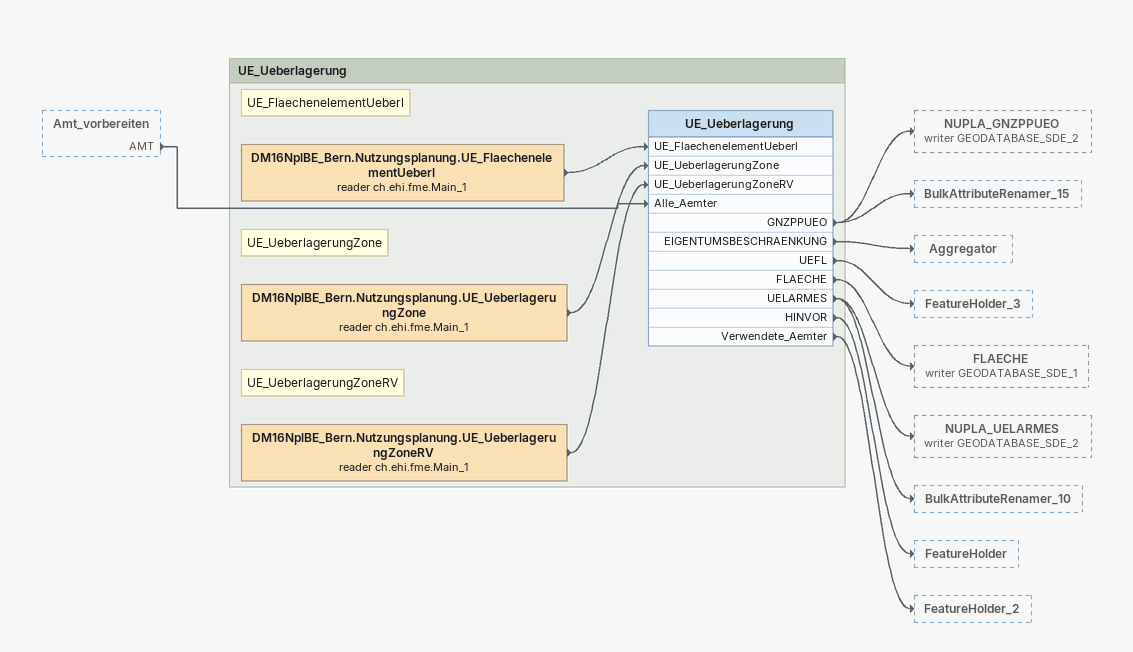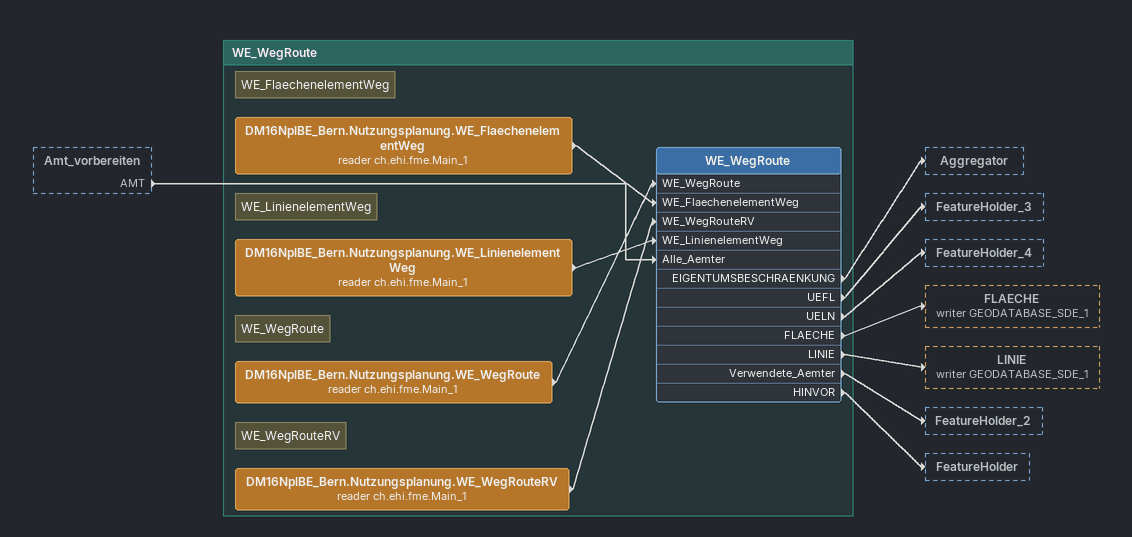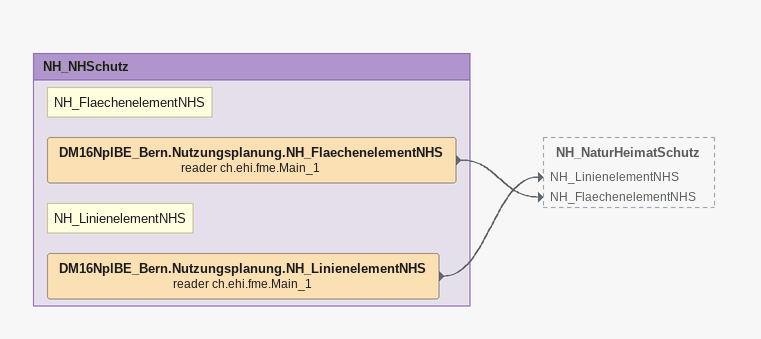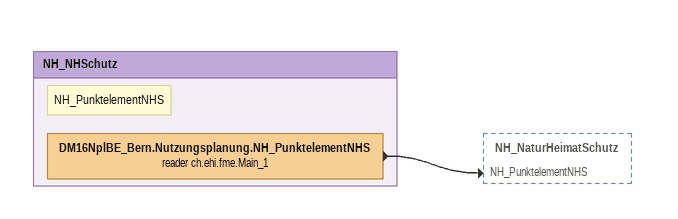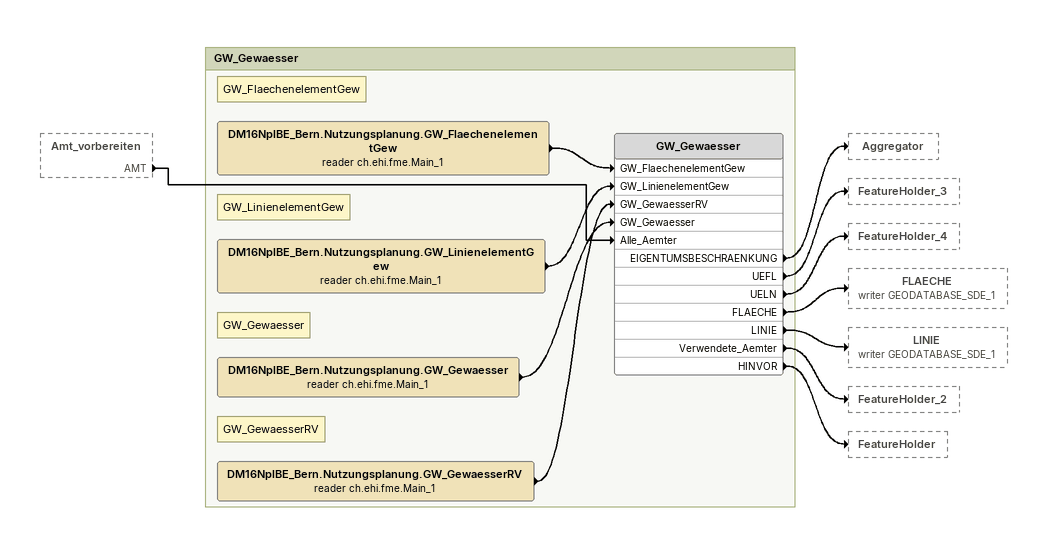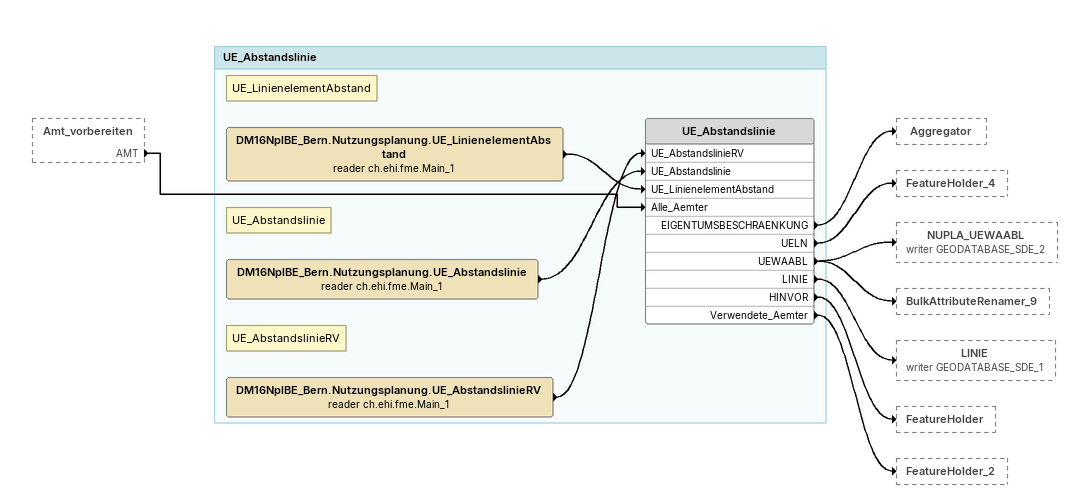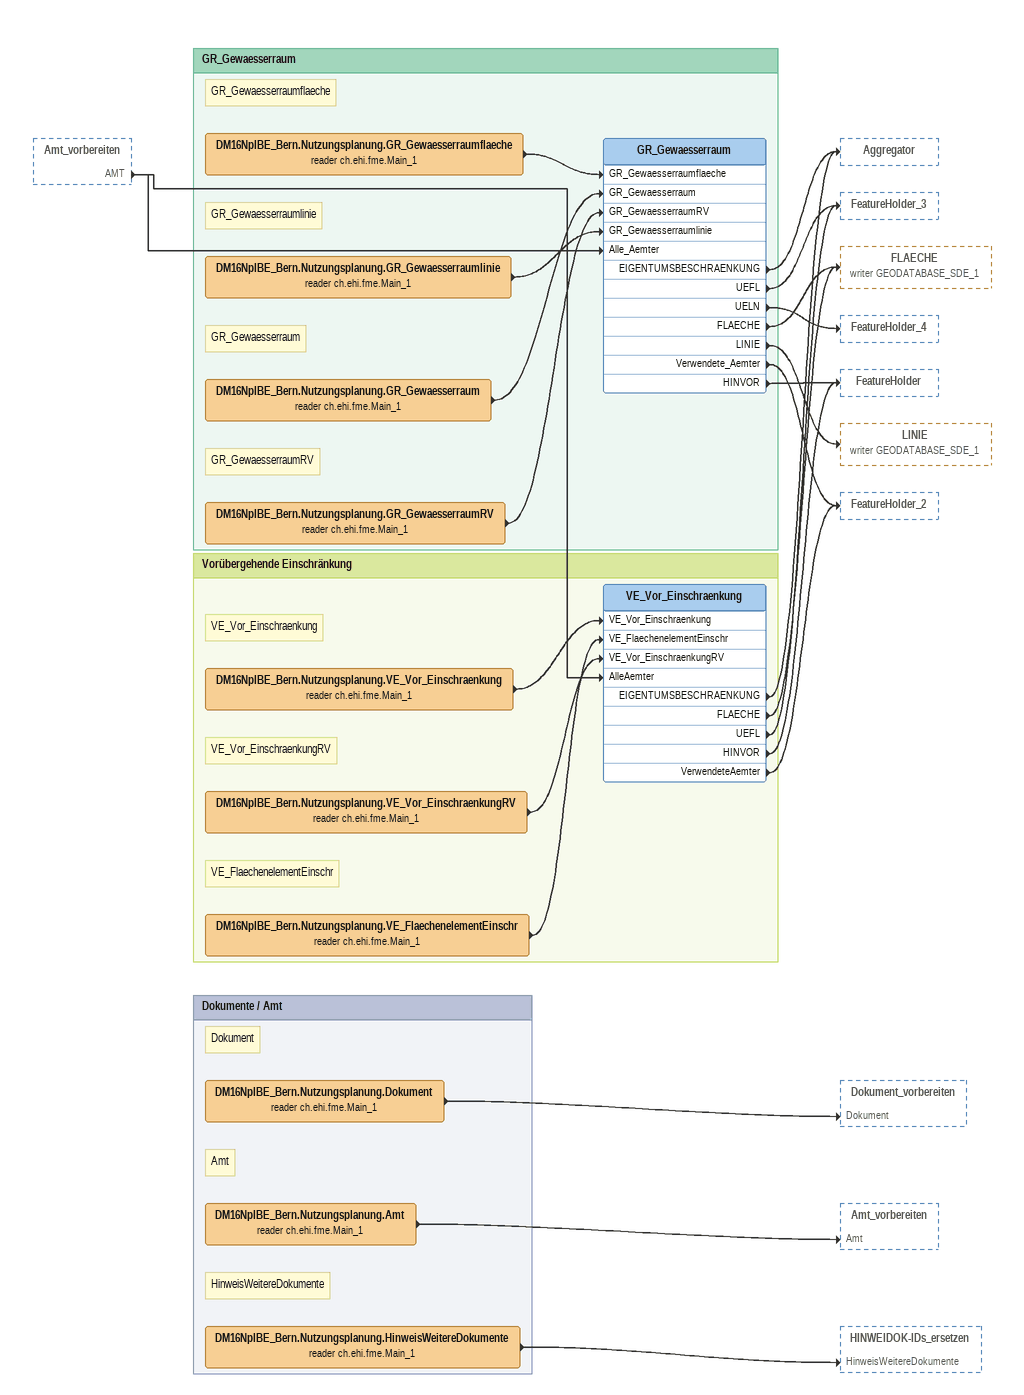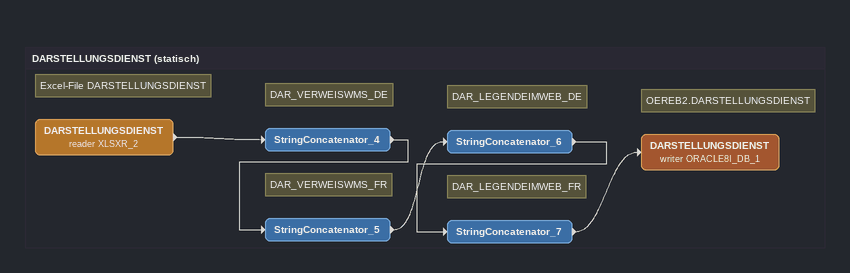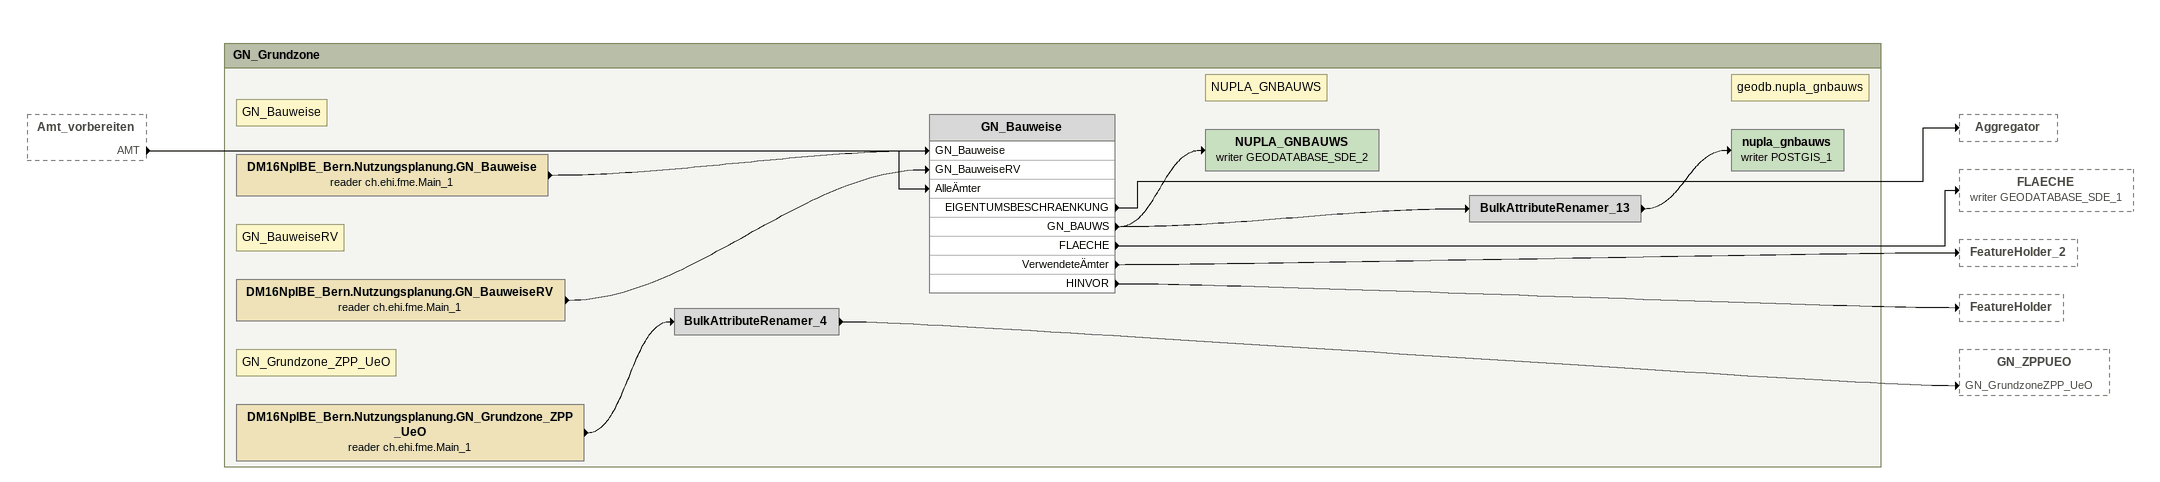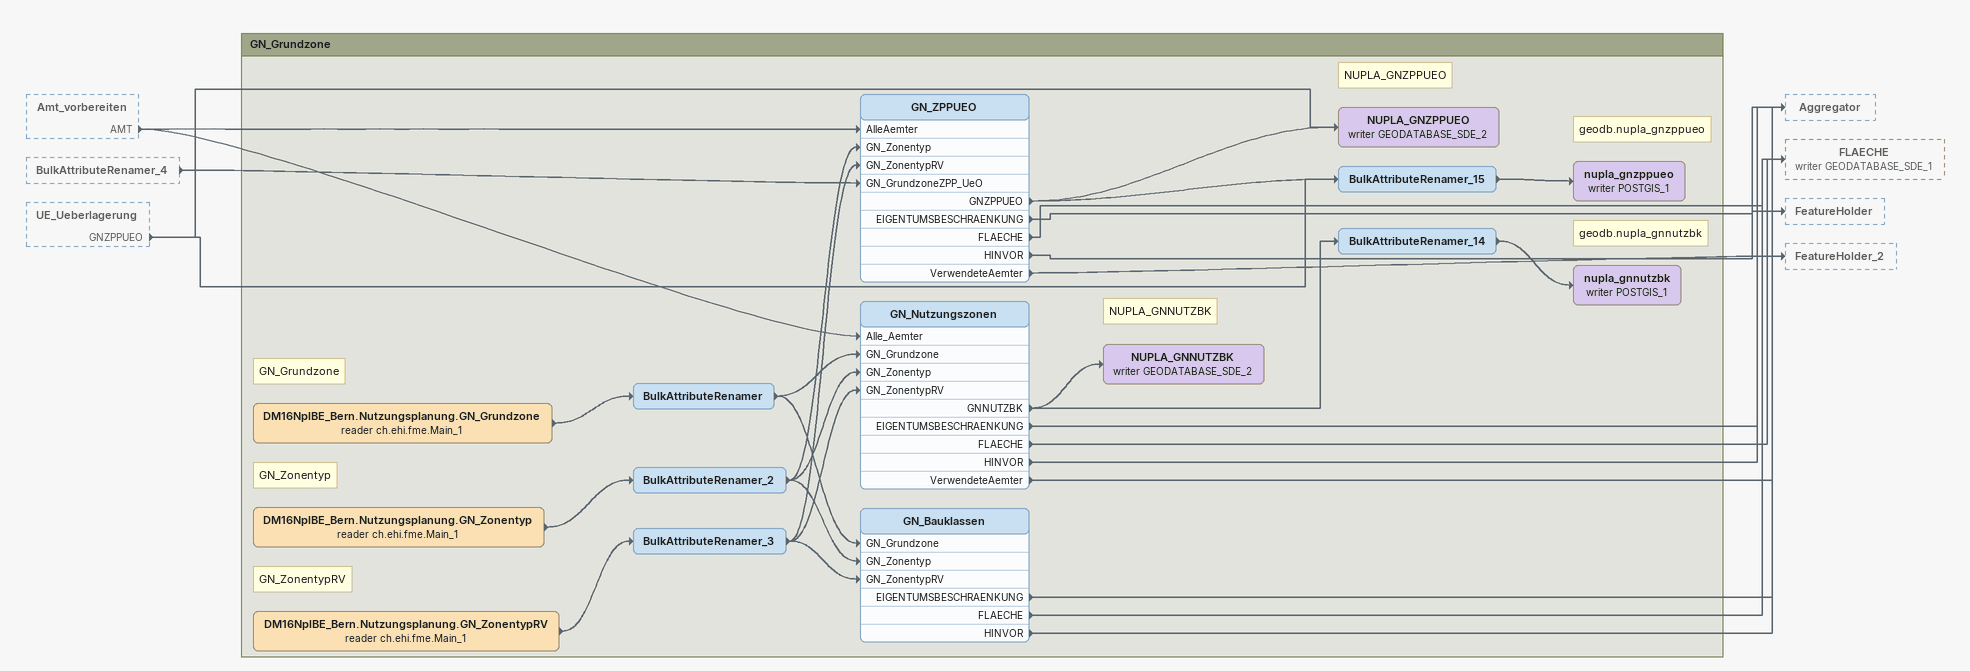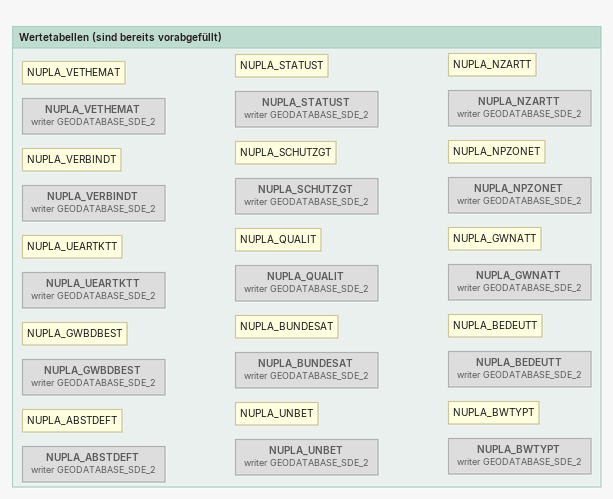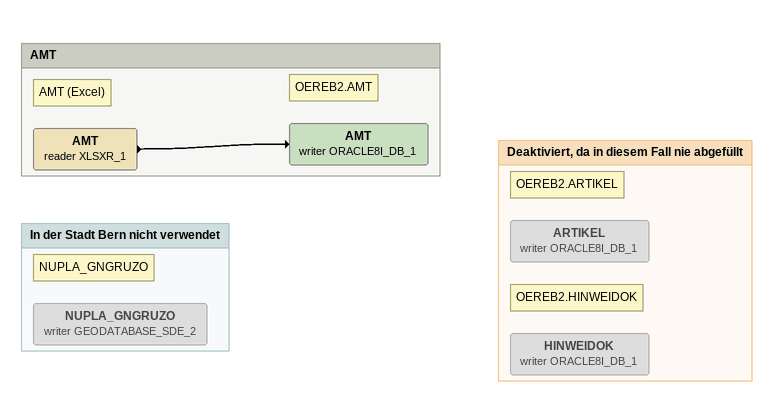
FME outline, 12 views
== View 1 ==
Amt_vorbereiten [outside]
    AMT -> UE_Ueberlagerung [Alle_Aemter]

Bookmark: UE_Ueberlagerung
Note: UE_FlaechenelementUeberl
DM16NplBE_Bern.Nutzungsplanung.UE_FlaechenelementUeberl (reader ch.ehi.fme.Main_1)
    -> UE_Ueberlagerung [UE_FlaechenelementUeberl]
Note: UE_UeberlagerungZone
DM16NplBE_Bern.Nutzungsplanung.UE_UeberlagerungZone (reader ch.ehi.fme.Main_1)
    -> UE_Ueberlagerung [UE_UeberlagerungZone]
Note: UE_UeberlagerungZoneRV
DM16NplBE_Bern.Nutzungsplanung.UE_UeberlagerungZoneRV (reader ch.ehi.fme.Main_1)
    -> UE_Ueberlagerung [UE_UeberlagerungZoneRV]
UE_Ueberlagerung
    GNZPPUEO -> NUPLA_GNZPPUEO (writer GEODATABASE_SDE_2)
    GNZPPUEO -> BulkAttributeRenamer_15
    EIGENTUMSBESCHRAENKUNG -> Aggregator
    UEFL -> FeatureHolder_3
    FLAECHE -> FLAECHE (writer GEODATABASE_SDE_1)
    UELARMES -> NUPLA_UELARMES (writer GEODATABASE_SDE_2)
    UELARMES -> BulkAttributeRenamer_10
    HINVOR -> FeatureHolder
    Verwendete_Aemter -> FeatureHolder_2

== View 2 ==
Amt_vorbereiten [outside]
    AMT -> WE_WegRoute [Alle_Aemter]

Bookmark: WE_WegRoute
Note: WE_FlaechenelementWeg
DM16NplBE_Bern.Nutzungsplanung.WE_FlaechenelementWeg (reader ch.ehi.fme.Main_1)
    -> WE_WegRoute [WE_FlaechenelementWeg]
Note: WE_LinienelementWeg
DM16NplBE_Bern.Nutzungsplanung.WE_LinienelementWeg (reader ch.ehi.fme.Main_1)
    -> WE_WegRoute [WE_LinienelementWeg]
Note: WE_WegRoute
DM16NplBE_Bern.Nutzungsplanung.WE_WegRoute (reader ch.ehi.fme.Main_1)
    -> WE_WegRoute [WE_WegRoute]
Note: WE_WegRouteRV
DM16NplBE_Bern.Nutzungsplanung.WE_WegRouteRV (reader ch.ehi.fme.Main_1)
    -> WE_WegRoute [WE_WegRouteRV]
WE_WegRoute
    EIGENTUMSBESCHRAENKUNG -> Aggregator
    UEFL -> FeatureHolder_3
    UELN -> FeatureHolder_4
    FLAECHE -> FLAECHE (writer GEODATABASE_SDE_1)
    LINIE -> LINIE (writer GEODATABASE_SDE_1)
    Verwendete_Aemter -> FeatureHolder_2
    HINVOR -> FeatureHolder

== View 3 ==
Bookmark: NH_NHSchutz
Note: NH_FlaechenelementNHS
DM16NplBE_Bern.Nutzungsplanung.NH_FlaechenelementNHS (reader ch.ehi.fme.Main_1)
    -> NH_NaturHeimatSchutz [NH_FlaechenelementNHS]
Note: NH_LinienelementNHS
DM16NplBE_Bern.Nutzungsplanung.NH_LinienelementNHS (reader ch.ehi.fme.Main_1)
    -> NH_NaturHeimatSchutz [NH_LinienelementNHS]

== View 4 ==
Bookmark: NH_NHSchutz
Note: NH_PunktelementNHS
DM16NplBE_Bern.Nutzungsplanung.NH_PunktelementNHS (reader ch.ehi.fme.Main_1)
    -> NH_NaturHeimatSchutz [NH_PunktelementNHS]

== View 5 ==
Amt_vorbereiten [outside]
    AMT -> GW_Gewaesser [Alle_Aemter]

Bookmark: GW_Gewaesser
Note: GW_FlaechenelementGew
DM16NplBE_Bern.Nutzungsplanung.GW_FlaechenelementGew (reader ch.ehi.fme.Main_1)
    -> GW_Gewaesser [GW_FlaechenelementGew]
Note: GW_LinienelementGew
DM16NplBE_Bern.Nutzungsplanung.GW_LinienelementGew (reader ch.ehi.fme.Main_1)
    -> GW_Gewaesser [GW_LinienelementGew]
Note: GW_Gewaesser
DM16NplBE_Bern.Nutzungsplanung.GW_Gewaesser (reader ch.ehi.fme.Main_1)
    -> GW_Gewaesser [GW_Gewaesser]
Note: GW_GewaesserRV
DM16NplBE_Bern.Nutzungsplanung.GW_GewaesserRV (reader ch.ehi.fme.Main_1)
    -> GW_Gewaesser [GW_GewaesserRV]
GW_Gewaesser
    EIGENTUMSBESCHRAENKUNG -> Aggregator
    UEFL -> FeatureHolder_3
    UELN -> FeatureHolder_4
    FLAECHE -> FLAECHE (writer GEODATABASE_SDE_1)
    LINIE -> LINIE (writer GEODATABASE_SDE_1)
    Verwendete_Aemter -> FeatureHolder_2
    HINVOR -> FeatureHolder

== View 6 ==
Amt_vorbereiten [outside]
    AMT -> UE_Abstandslinie [Alle_Aemter]

Bookmark: UE_Abstandslinie
Note: UE_LinienelementAbstand
DM16NplBE_Bern.Nutzungsplanung.UE_LinienelementAbstand (reader ch.ehi.fme.Main_1)
    -> UE_Abstandslinie [UE_LinienelementAbstand]
Note: UE_Abstandslinie
DM16NplBE_Bern.Nutzungsplanung.UE_Abstandslinie (reader ch.ehi.fme.Main_1)
    -> UE_Abstandslinie [UE_Abstandslinie]
Note: UE_AbstandslinieRV
DM16NplBE_Bern.Nutzungsplanung.UE_AbstandslinieRV (reader ch.ehi.fme.Main_1)
    -> UE_Abstandslinie [UE_AbstandslinieRV]
UE_Abstandslinie
    EIGENTUMSBESCHRAENKUNG -> Aggregator
    UELN -> FeatureHolder_4
    UEWAABL -> NUPLA_UEWAABL (writer GEODATABASE_SDE_2)
    UEWAABL -> BulkAttributeRenamer_9
    LINIE -> LINIE (writer GEODATABASE_SDE_1)
    HINVOR -> FeatureHolder
    Verwendete_Aemter -> FeatureHolder_2

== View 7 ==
Amt_vorbereiten [outside]
    AMT -> GR_Gewaesserraum [Alle_Aemter]
    AMT -> VE_Vor_Einschraenkung [AlleAemter]

Bookmark: GR_Gewaesserraum
Note: GR_Gewaesserraumflaeche
DM16NplBE_Bern.Nutzungsplanung.GR_Gewaesserraumflaeche (reader ch.ehi.fme.Main_1)
    -> GR_Gewaesserraum [GR_Gewaesserraumflaeche]
Note: GR_Gewaesserraumlinie
DM16NplBE_Bern.Nutzungsplanung.GR_Gewaesserraumlinie (reader ch.ehi.fme.Main_1)
    -> GR_Gewaesserraum [GR_Gewaesserraumlinie]
Note: GR_Gewaesserraum
DM16NplBE_Bern.Nutzungsplanung.GR_Gewaesserraum (reader ch.ehi.fme.Main_1)
    -> GR_Gewaesserraum [GR_Gewaesserraum]
Note: GR_GewaesserraumRV
DM16NplBE_Bern.Nutzungsplanung.GR_GewaesserraumRV (reader ch.ehi.fme.Main_1)
    -> GR_Gewaesserraum [GR_GewaesserraumRV]
GR_Gewaesserraum
    EIGENTUMSBESCHRAENKUNG -> Aggregator
    UEFL -> FeatureHolder_3
    UELN -> FeatureHolder_4
    FLAECHE -> FLAECHE (writer GEODATABASE_SDE_1)
    LINIE -> LINIE (writer GEODATABASE_SDE_1)
    Verwendete_Aemter -> FeatureHolder_2
    HINVOR -> FeatureHolder

Bookmark: Vorübergehende Einschränkung
Note: VE_Vor_Einschraenkung
DM16NplBE_Bern.Nutzungsplanung.VE_Vor_Einschraenkung (reader ch.ehi.fme.Main_1)
    -> VE_Vor_Einschraenkung [VE_Vor_Einschraenkung]
Note: VE_Vor_EinschraenkungRV
DM16NplBE_Bern.Nutzungsplanung.VE_Vor_EinschraenkungRV (reader ch.ehi.fme.Main_1)
    -> VE_Vor_Einschraenkung [VE_Vor_EinschraenkungRV]
Note: VE_FlaechenelementEinschr
DM16NplBE_Bern.Nutzungsplanung.VE_FlaechenelementEinschr (reader ch.ehi.fme.Main_1)
    -> VE_Vor_Einschraenkung [VE_FlaechenelementEinschr]
VE_Vor_Einschraenkung
    EIGENTUMSBESCHRAENKUNG -> Aggregator
    FLAECHE -> FLAECHE (writer GEODATABASE_SDE_1)
    UEFL -> FeatureHolder_3
    HINVOR -> FeatureHolder
    VerwendeteAemter -> FeatureHolder_2

Bookmark: Dokumente / Amt
Note: Amt
DM16NplBE_Bern.Nutzungsplanung.Amt (reader ch.ehi.fme.Main_1)
    -> Amt_vorbereiten [Amt]
Note: Dokument
DM16NplBE_Bern.Nutzungsplanung.Dokument (reader ch.ehi.fme.Main_1)
    -> Dokument_vorbereiten [Dokument]
Note: HinweisWeitereDokumente
DM16NplBE_Bern.Nutzungsplanung.HinweisWeitereDokumente (reader ch.ehi.fme.Main_1)
    -> HINWEIDOK-IDs_ersetzen [HinweisWeitereDokumente]

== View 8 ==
Bookmark: DARSTELLUNGSDIENST (statisch)
Note: Excel-File DARSTELLUNGSDIENST
DARSTELLUNGSDIENST (reader XLSXR_2)
    -> StringConcatenator_4
Note: DAR_VERWEISWMS_DE
StringConcatenator_4
    -> StringConcatenator_5
Note: DAR_VERWEISWMS_FR
StringConcatenator_5
    -> StringConcatenator_6
Note: DAR_LEGENDEIMWEB_DE
StringConcatenator_6
    -> StringConcatenator_7
Note: DAR_LEGENDEIMWEB_FR
StringConcatenator_7
    -> DARSTELLUNGSDIENST (writer ORACLE8I_DB_1)
Note: OEREB2.DARSTELLUNGSDIENST
DARSTELLUNGSDIENST (writer ORACLE8I_DB_1)

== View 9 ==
Amt_vorbereiten [outside]
    AMT -> GN_Bauweise [AlleÄmter]

Bookmark: GN_Grundzone
Note: GN_Bauweise
DM16NplBE_Bern.Nutzungsplanung.GN_Bauweise (reader ch.ehi.fme.Main_1)
    -> GN_Bauweise [GN_Bauweise]
Note: GN_BauweiseRV
DM16NplBE_Bern.Nutzungsplanung.GN_BauweiseRV (reader ch.ehi.fme.Main_1)
    -> GN_Bauweise [GN_BauweiseRV]
Note: GN_Grundzone_ZPP_UeO
DM16NplBE_Bern.Nutzungsplanung.GN_Grundzone_ZPP_UeO (reader ch.ehi.fme.Main_1)
    -> BulkAttributeRenamer_4
BulkAttributeRenamer_4
    -> GN_ZPPUEO [GN_GrundzoneZPP_UeO]
GN_Bauweise
    EIGENTUMSBESCHRAENKUNG -> Aggregator
    GN_BAUWS -> NUPLA_GNBAUWS (writer GEODATABASE_SDE_2)
    GN_BAUWS -> BulkAttributeRenamer_13
    FLAECHE -> FLAECHE (writer GEODATABASE_SDE_1)
    VerwendeteÄmter -> FeatureHolder_2
    HINVOR -> FeatureHolder
Note: NUPLA_GNBAUWS
NUPLA_GNBAUWS (writer GEODATABASE_SDE_2)
BulkAttributeRenamer_13
    -> nupla_gnbauws (writer POSTGIS_1)
Note: geodb.nupla_gnbauws
nupla_gnbauws (writer POSTGIS_1)

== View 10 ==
Amt_vorbereiten [outside]
    AMT -> GN_Nutzungszonen [Alle_Aemter]
    AMT -> GN_ZPPUEO [AlleAemter]
BulkAttributeRenamer_4 [outside]
    -> GN_ZPPUEO [GN_GrundzoneZPP_UeO]
UE_Ueberlagerung [outside]
    GNZPPUEO -> NUPLA_GNZPPUEO (writer GEODATABASE_SDE_2)
    GNZPPUEO -> BulkAttributeRenamer_15

Bookmark: GN_Grundzone
Note: GN_Grundzone
DM16NplBE_Bern.Nutzungsplanung.GN_Grundzone (reader ch.ehi.fme.Main_1)
    -> BulkAttributeRenamer
BulkAttributeRenamer
    -> GN_Nutzungszonen [GN_Grundzone]
    -> GN_Bauklassen [GN_Grundzone]
Note: GN_Zonentyp
DM16NplBE_Bern.Nutzungsplanung.GN_Zonentyp (reader ch.ehi.fme.Main_1)
    -> BulkAttributeRenamer_2
BulkAttributeRenamer_2
    -> GN_Nutzungszonen [GN_Zonentyp]
    -> GN_Bauklassen [GN_Zonentyp]
    -> GN_ZPPUEO [GN_Zonentyp]
Note: GN_ZonentypRV
DM16NplBE_Bern.Nutzungsplanung.GN_ZonentypRV (reader ch.ehi.fme.Main_1)
    -> BulkAttributeRenamer_3
BulkAttributeRenamer_3
    -> GN_Nutzungszonen [GN_ZonentypRV]
    -> GN_Bauklassen [GN_ZonentypRV]
    -> GN_ZPPUEO [GN_ZonentypRV]
GN_Bauklassen
    EIGENTUMSBESCHRAENKUNG -> Aggregator
    FLAECHE -> FLAECHE (writer GEODATABASE_SDE_1)
    HINVOR -> FeatureHolder
GN_ZPPUEO
    GNZPPUEO -> NUPLA_GNZPPUEO (writer GEODATABASE_SDE_2)
    GNZPPUEO -> BulkAttributeRenamer_15
    EIGENTUMSBESCHRAENKUNG -> Aggregator
    FLAECHE -> FLAECHE (writer GEODATABASE_SDE_1)
    HINVOR -> FeatureHolder
    VerwendeteAemter -> FeatureHolder_2
GN_Nutzungszonen
    GNNUTZBK -> NUPLA_GNNUTZBK (writer GEODATABASE_SDE_2)
    GNNUTZBK -> BulkAttributeRenamer_14
    EIGENTUMSBESCHRAENKUNG -> Aggregator
    FLAECHE -> FLAECHE (writer GEODATABASE_SDE_1)
    HINVOR -> FeatureHolder
    VerwendeteAemter -> FeatureHolder_2
BulkAttributeRenamer_14
    -> nupla_gnnutzbk (writer POSTGIS_1)
Note: geodb.nupla_gnnutzbk
nupla_gnnutzbk (writer POSTGIS_1)
Note: NUPLA_GNNUTZBK
NUPLA_GNNUTZBK (writer GEODATABASE_SDE_2)
Note: NUPLA_GNZPPUEO
NUPLA_GNZPPUEO (writer GEODATABASE_SDE_2)
BulkAttributeRenamer_15
    -> nupla_gnzppueo (writer POSTGIS_1)
Note: geodb.nupla_gnzppueo
nupla_gnzppueo (writer POSTGIS_1)

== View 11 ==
Bookmark: Wertetabellen (sind bereits vorabgefüllt)
Note: NUPLA_VETHEMAT
NUPLA_VETHEMAT (writer GEODATABASE_SDE_2) [off]
Note: NUPLA_VERBINDT
NUPLA_VERBINDT (writer GEODATABASE_SDE_2) [off]
Note: NUPLA_UEARTKTT
NUPLA_UEARTKTT (writer GEODATABASE_SDE_2) [off]
Note: NUPLA_GWBDBEST
NUPLA_GWBDBEST (writer GEODATABASE_SDE_2) [off]
Note: NUPLA_ABSTDEFT
NUPLA_ABSTDEFT (writer GEODATABASE_SDE_2) [off]
Note: NUPLA_STATUST
NUPLA_STATUST (writer GEODATABASE_SDE_2) [off]
Note: NUPLA_SCHUTZGT
NUPLA_SCHUTZGT (writer GEODATABASE_SDE_2) [off]
Note: NUPLA_QUALIT
NUPLA_QUALIT (writer GEODATABASE_SDE_2) [off]
Note: NUPLA_BUNDESAT
NUPLA_BUNDESAT (writer GEODATABASE_SDE_2) [off]
Note: NUPLA_UNBET
NUPLA_UNBET (writer GEODATABASE_SDE_2) [off]
Note: NUPLA_NZARTT
NUPLA_NZARTT (writer GEODATABASE_SDE_2) [off]
Note: NUPLA_NPZONET
NUPLA_NPZONET (writer GEODATABASE_SDE_2) [off]
Note: NUPLA_GWNATT
NUPLA_GWNATT (writer GEODATABASE_SDE_2) [off]
Note: NUPLA_BEDEUTT
NUPLA_BEDEUTT (writer GEODATABASE_SDE_2) [off]
Note: NUPLA_BWTYPT
NUPLA_BWTYPT (writer GEODATABASE_SDE_2) [off]

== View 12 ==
Bookmark: AMT
Note: AMT (Excel)
AMT (reader XLSXR_1)
    -> AMT (writer ORACLE8I_DB_1)
Note: OEREB2.AMT
AMT (writer ORACLE8I_DB_1)

Bookmark: In der Stadt Bern nicht verwendet
Note: NUPLA_GNGRUZO
NUPLA_GNGRUZO (writer GEODATABASE_SDE_2) [off]

Bookmark: Deaktiviert, da in diesem Fall nie abgefüllt
Note: OEREB2.ARTIKEL
ARTIKEL (writer ORACLE8I_DB_1) [off]
Note: OEREB2.HINWEIDOK
HINWEIDOK (writer ORACLE8I_DB_1) [off]
